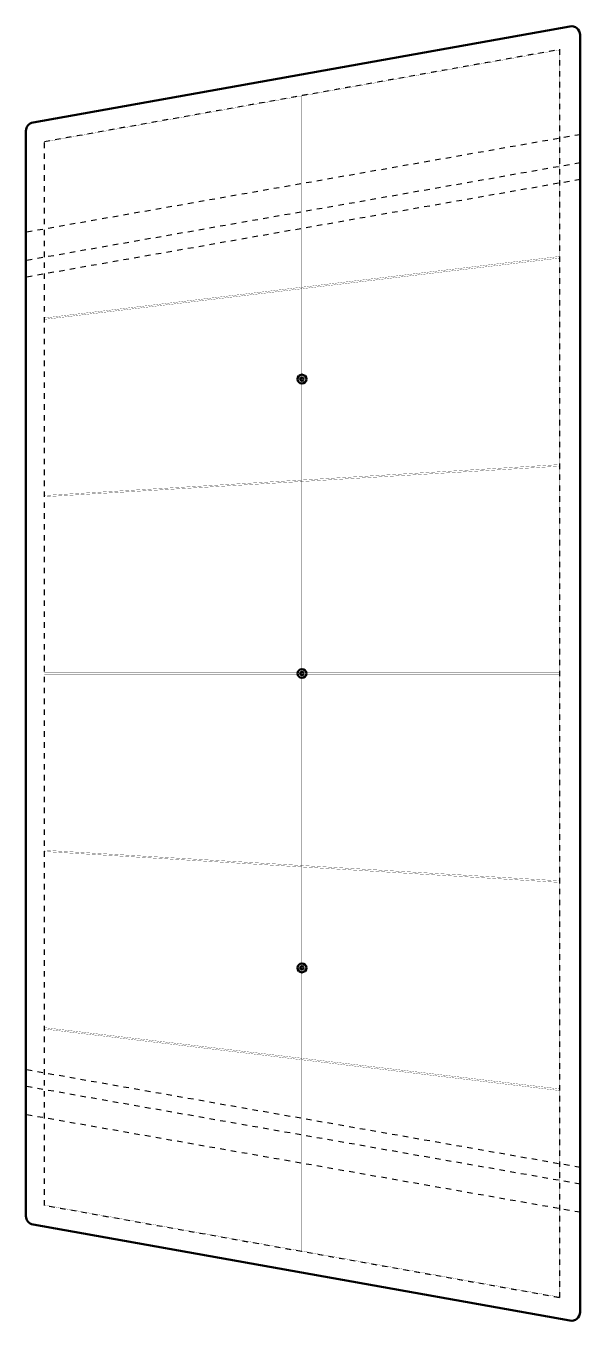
# Model space of a CAD drawing. Header units: millimetres. Extents: x 2709 to 3217, y -594 to 594.
import ezdxf

# ---------------------------------------------------------------- set-up
doc = ezdxf.new("R2010")
doc.units = ezdxf.units.MM
doc.linetypes.add('DASHSPACE', pattern=[10, 5, -5])
doc.layers.add('Strip gaps', color=40, linetype='Continuous')

# ---------------------------------------------------------------- blocks, each defined once
blk = doc.blocks.new('BLOCK80')
at = {"color": 7, "lineweight": 50}
for p, q in [((-593.549333, 3207.590194), (-505.467742, 2715.590194)), ((-585.674535, 3217), (585.674535, 3217)), ((505.467742, 2715.590194), (593.549333, 3207.590194)), ((-497.592944, 2709), (497.592944, 2709))]:
    blk.add_line(p, q, dxfattribs=at)
at = {"color": 7, "linetype": 'DASHSPACE', "lineweight": 25}
for p, q in [((-488.029303, 2726), (-572.530342, 3198)), ((-572.530342, 3198), (572.530342, 3198)), ((572.530342, 3198), (488.029303, 2726)), ((488.029303, 2726), (-488.029303, 2726))]:
    blk.add_line(p, q, dxfattribs=at)
at = {"color": 7, "lineweight": 50}
for centre, radius in [((-270, 2962), 4.1), ((-270, 2962), 1.6), ((0, 2962), 4.1), ((0, 2962), 1.6), ((270, 2962), 4.1), ((270, 2962), 1.6)]:
    blk.add_circle(centre, radius, dxfattribs=at)
for centre, start, end in [((-585.674535, 3209), 90, 190.15), ((585.674535, 3209), 349.85, 450), ((-497.592944, 2717), 190.15, 270), ((497.592944, 2717), 270, 349.85)]:
    blk.add_arc(centre, 8, start, end, dxfattribs=at)
blk = doc.blocks.new('BLOCK432')
at = {"color": 7, "lineweight": 50}
for p, q in [((-593.549333, 3207.590194), (-505.467742, 2715.590194)), ((-585.674535, 3217), (585.674535, 3217)), ((505.467742, 2715.590194), (593.549333, 3207.590194)), ((-497.592944, 2709), (497.592944, 2709))]:
    blk.add_line(p, q, dxfattribs=at)
at = {"color": 7, "linetype": 'DASHSPACE', "lineweight": 25}
for p, q in [((-494.200986, 3217), (-404.62688, 2709)), ((-468.307608, 3217), (-378.733502, 2709)), ((-453.076209, 3217), (-363.502102, 2709)), ((453.076209, 3217), (363.502102, 2709)), ((468.307608, 3217), (378.733502, 2709)), ((494.200986, 3217), (404.62688, 2709))]:
    blk.add_line(p, q, dxfattribs=at)
at = {"color": 7, "lineweight": 50}
for centre, radius in [((-270, 2962), 4.1), ((-270, 2962), 1.6), ((0, 2962), 4.1), ((0, 2962), 1.6), ((270, 2962), 4.1), ((270, 2962), 1.6)]:
    blk.add_circle(centre, radius, dxfattribs=at)
for centre, start, end in [((-585.674535, 3209), 90, 190.15), ((585.674535, 3209), 349.85, 450), ((-497.592944, 2717), 190.15, 270), ((497.592944, 2717), 270, 349.85)]:
    blk.add_arc(centre, 8, start, end, dxfattribs=at)

msp = doc.modelspace()

# ---------------------------------------------------------------- linework, layer by layer
at = {"layer": 'Strip gaps'}
for points in [[(2726, 487.5, 0.2, 0.2, 0), (3198, 571.9, 0.2, 0.2, 0)], [(3198.1, 572.7, 0.2, 0.2, 0), (3198.1, -572.7, 0.2, 0.2, 0)], [(2962, 530.5, 0.2, 0.2, 0), (2962, -530.5, 0.2, 0.2, 0)], [(2725.9, 488.2, 0.2, 0.2, 0), (2725.9, -488.2, 0.2, 0.2, 0)], [(2726, 326.1, 0.2, 0.2, 0), (3198, 382.5, 0.2, 0.2, 0)], [(2726, 324.8, 0.2, 0.2, 0), (3198, 381, 0.2, 0.2, 0)], [(2726, 163.3, 0.2, 0.2, 0), (3198, 191.6, 0.2, 0.2, 0)], [(2726, 162.1, 0.2, 0.2, 0), (3198, 190.1, 0.2, 0.2, 0)], [(2726, 0.6, 0.2, 0.2, 0), (3198, 0.7, 0.2, 0.2, 0)], [(2726, -0.6, 0.2, 0.2, 0), (3198, -0.7, 0.2, 0.2, 0)], [(2726, -162.1, 0.2, 0.2, 0), (3198, -190.1, 0.2, 0.2, 0)], [(2726, -163.3, 0.2, 0.2, 0), (3198, -191.6, 0.2, 0.2, 0)], [(2726, -324.8, 0.2, 0.2, 0), (3198, -381, 0.2, 0.2, 0)], [(2726, -326.1, 0.2, 0.2, 0), (3198, -382.5, 0.2, 0.2, 0)], [(2726, -487.5, 0.2, 0.2, 0), (3198, -571.9, 0.2, 0.2, 0)]]:
    msp.add_lwpolyline(points, format="xyseb", dxfattribs=at)

# ---------------------------------------------------------------- block references
at = {"rotation": -90}
for name in ['BLOCK80', 'BLOCK432']:
    msp.add_blockref(name, (0, 0), dxfattribs=at)

doc.saveas('drawing.dxf')
